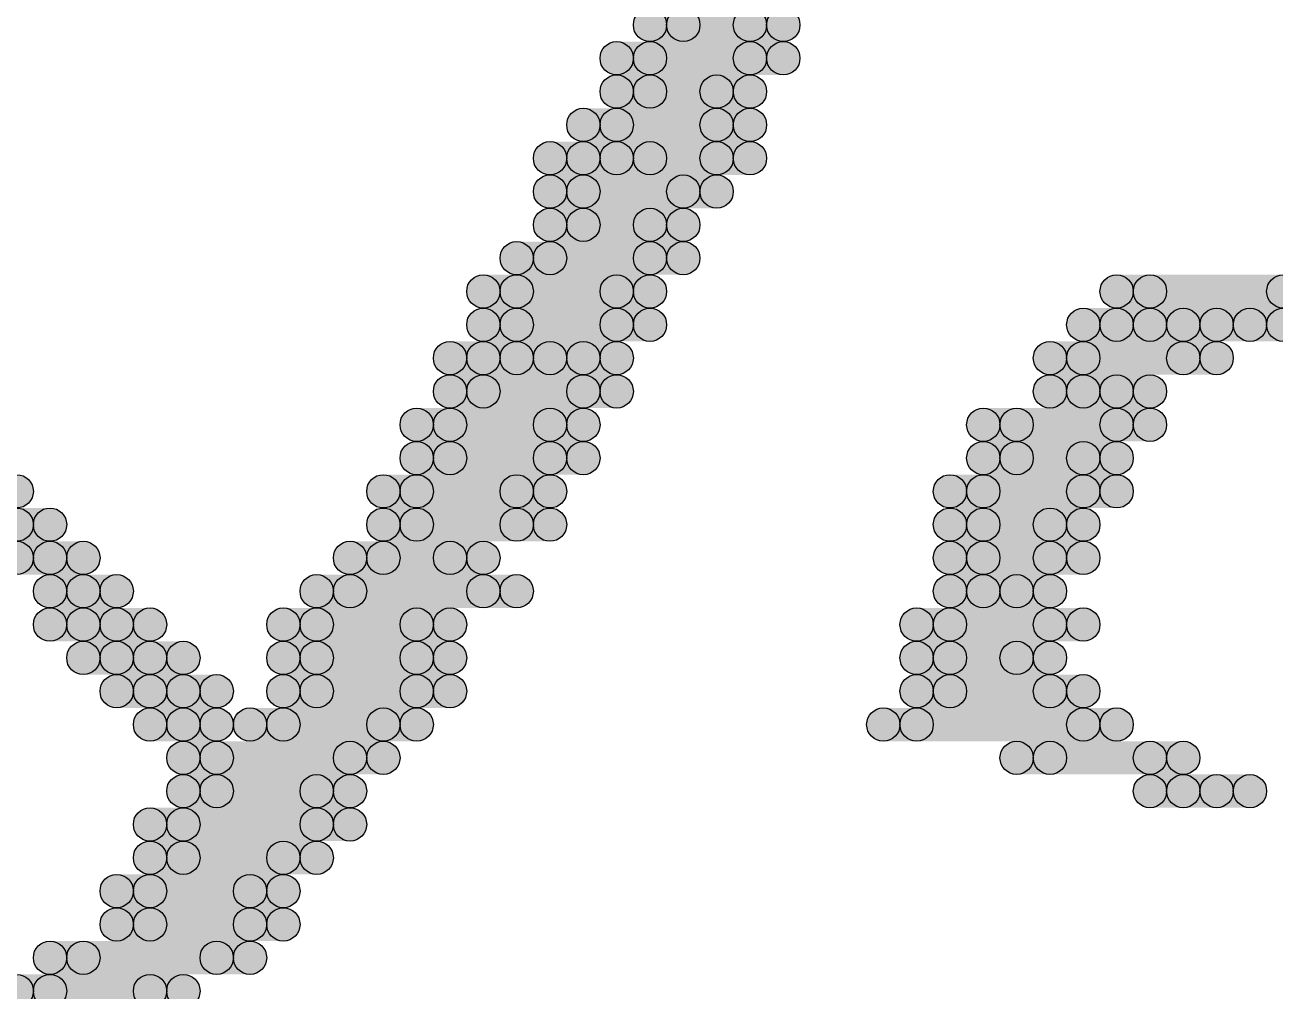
# Model space of a CAD drawing. Header units: millimetres. Extents: x 0 to 137, y 0 to 37.
# Drawn here: x 133.001 to 133.953, y 3.632 to 4.369 of the extents above; entities that cross this region are included whole.
import ezdxf

# ---------------------------------------------------------------- set-up
doc = ezdxf.new("R2010")
doc.units = ezdxf.units.MM
for name, color, linetype in [('KeepOutLayer', 6, 'Continuous'), ('TopLayer', 1, 'Continuous'), ('TopSolder', 216, 'Continuous')]:
    doc.layers.add(name, color=color, linetype=linetype)

msp = doc.modelspace()

# ---------------------------------------------------------------- hatches: boundary and pattern name
at = {"layer": 'TopLayer'}
h = msp.add_hatch(color=1, dxfattribs=at)
edge = h.paths.add_edge_path()
edge.add_arc((133.5024, 4.3688), 0.0127, 0, 360)
for points in [[(133.5024, 4.3561), (133.5024, 4.3815), (133.5786, 4.3815), (133.5786, 4.3561)], [(133.477, 4.3307), (133.477, 4.3561), (133.5786, 4.3561), (133.5786, 4.3307)], [(133.477, 4.3053), (133.477, 4.3307), (133.5532, 4.3307), (133.5532, 4.3053)], [(133.4516, 4.2799), (133.4516, 4.3053), (133.5532, 4.3053), (133.5532, 4.2799)], [(133.4262, 4.2545), (133.4262, 4.2799), (133.4516, 4.2799), (133.4516, 4.2545)], [(133.477, 4.2545), (133.477, 4.2799), (133.5532, 4.2799), (133.5532, 4.2545)], [(133.4262, 4.2291), (133.4262, 4.2545), (133.5278, 4.2545), (133.5278, 4.2291)], [(133.4262, 4.2037), (133.4262, 4.2291), (133.5024, 4.2291), (133.5024, 4.2037)], [(133.4008, 4.1783), (133.4008, 4.2037), (133.5024, 4.2037), (133.5024, 4.1783)], [(133.3754, 4.1529), (133.3754, 4.1783), (133.477, 4.1783), (133.477, 4.1529)], [(133.858, 4.1529), (133.858, 4.1783), (133.985, 4.1783), (133.985, 4.1529)], [(133.3754, 4.1275), (133.3754, 4.1529), (133.477, 4.1529), (133.477, 4.1275)], [(133.8326, 4.1275), (133.8326, 4.1529), (133.858, 4.1529), (133.858, 4.1275)], [(133.8834, 4.1275), (133.8834, 4.1529), (133.9342, 4.1529), (133.9342, 4.1275)], [(133.35, 4.1021), (133.35, 4.1275), (133.3754, 4.1275), (133.3754, 4.1021)], [(133.4008, 4.1021), (133.4008, 4.1275), (133.4516, 4.1275), (133.4516, 4.1021)], [(133.8072, 4.1021), (133.8072, 4.1275), (133.9088, 4.1275), (133.9088, 4.1021)], [(133.35, 4.0767), (133.35, 4.1021), (133.4516, 4.1021), (133.4516, 4.0767)], [(133.8072, 4.0767), (133.8072, 4.1021), (133.858, 4.1021), (133.858, 4.0767)], [(133.3246, 4.0513), (133.3246, 4.0767), (133.4262, 4.0767), (133.4262, 4.0513)], [(133.7564, 4.0513), (133.7564, 4.0767), (133.858, 4.0767), (133.858, 4.0513)], [(133.3246, 4.0259), (133.3246, 4.0513), (133.4262, 4.0513), (133.4262, 4.0259)], [(133.7564, 4.0259), (133.7564, 4.0513), (133.8326, 4.0513), (133.8326, 4.0259)], [(133.2992, 4.0005), (133.2992, 4.0259), (133.4008, 4.0259), (133.4008, 4.0005)], [(133.731, 4.0005), (133.731, 4.0259), (133.8326, 4.0259), (133.8326, 4.0005)], [(132.969, 3.9751), (132.969, 4.0005), (133.0198, 4.0005), (133.0198, 3.9751)], [(133.2992, 3.9751), (133.2992, 4.0005), (133.4008, 4.0005), (133.4008, 3.9751)], [(133.731, 3.9751), (133.731, 4.0005), (133.8072, 4.0005), (133.8072, 3.9751)], [(132.9944, 3.9497), (132.9944, 3.9751), (133.0452, 3.9751), (133.0452, 3.9497)], [(133.2738, 3.9497), (133.2738, 3.9751), (133.35, 3.9751), (133.35, 3.9497)], [(133.731, 3.9497), (133.731, 3.9751), (133.8072, 3.9751), (133.8072, 3.9497)], [(133.0452, 3.9243), (133.0452, 3.9497), (133.0706, 3.9497), (133.0706, 3.9243)], [(133.2484, 3.9243), (133.2484, 3.9497), (133.3754, 3.9497), (133.3754, 3.9243)], [(133.731, 3.9243), (133.731, 3.9497), (133.7818, 3.9497), (133.7818, 3.9243)], [(133.0452, 3.8989), (133.0452, 3.9243), (133.096, 3.9243), (133.096, 3.8989)], [(133.223, 3.8989), (133.223, 3.9243), (133.3246, 3.9243), (133.3246, 3.8989)], [(133.7056, 3.8989), (133.7056, 3.9243), (133.8072, 3.9243), (133.8072, 3.8989)], [(133.0706, 3.8735), (133.0706, 3.8989), (133.1214, 3.8989), (133.1214, 3.8735)], [(133.223, 3.8735), (133.223, 3.8989), (133.3246, 3.8989), (133.3246, 3.8735)], [(133.7056, 3.8735), (133.7056, 3.8989), (133.7818, 3.8989), (133.7818, 3.8735)], [(133.096, 3.8481), (133.096, 3.8735), (133.1468, 3.8735), (133.1468, 3.8481)], [(133.223, 3.8481), (133.223, 3.8735), (133.3246, 3.8735), (133.3246, 3.8481)], [(133.7056, 3.8481), (133.7056, 3.8735), (133.8072, 3.8735), (133.8072, 3.8481)], [(133.1214, 3.8227), (133.1214, 3.8481), (133.1468, 3.8481), (133.1468, 3.8227)], [(133.1976, 3.8227), (133.1976, 3.8481), (133.2992, 3.8481), (133.2992, 3.8227)], [(133.6802, 3.8227), (133.6802, 3.8481), (133.8326, 3.8481), (133.8326, 3.8227)], [(133.1468, 3.7973), (133.1468, 3.8227), (133.2738, 3.8227), (133.2738, 3.7973)], [(133.7818, 3.7973), (133.7818, 3.8227), (133.8834, 3.8227), (133.8834, 3.7973)], [(133.1468, 3.7719), (133.1468, 3.7973), (133.2484, 3.7973), (133.2484, 3.7719)], [(133.8834, 3.7719), (133.8834, 3.7973), (133.9342, 3.7973), (133.9342, 3.7719)], [(133.1214, 3.7465), (133.1214, 3.7719), (133.2484, 3.7719), (133.2484, 3.7465)], [(133.1214, 3.7211), (133.1214, 3.7465), (133.223, 3.7465), (133.223, 3.7211)], [(133.096, 3.6957), (133.096, 3.7211), (133.1976, 3.7211), (133.1976, 3.6957)], [(133.096, 3.6703), (133.096, 3.6957), (133.1976, 3.6957), (133.1976, 3.6703)], [(133.0452, 3.6449), (133.0452, 3.6703), (133.1722, 3.6703), (133.1722, 3.6449)], [(133.0198, 3.6195), (133.0198, 3.6449), (133.1214, 3.6449), (133.1214, 3.6195)]]:
    msp.add_hatch(color=1, dxfattribs=at).paths.add_polyline_path(points)
h = msp.add_hatch(color=1, dxfattribs=at)
edge = h.paths.add_edge_path()
edge.add_arc((133.5786, 4.3688), 0.0127, 0, 360)
h = msp.add_hatch(color=1, dxfattribs=at)
edge = h.paths.add_edge_path()
edge.add_arc((133.477, 4.3434), 0.0127, 0, 360)
h = msp.add_hatch(color=1, dxfattribs=at)
edge = h.paths.add_edge_path()
edge.add_arc((133.5786, 4.3434), 0.0127, 0, 360)
h = msp.add_hatch(color=1, dxfattribs=at)
edge = h.paths.add_edge_path()
edge.add_arc((133.477, 4.318), 0.0127, 0, 360)
h = msp.add_hatch(color=1, dxfattribs=at)
edge = h.paths.add_edge_path()
edge.add_arc((133.5532, 4.318), 0.0127, 0, 360)
h = msp.add_hatch(color=1, dxfattribs=at)
edge = h.paths.add_edge_path()
edge.add_arc((133.4516, 4.2926), 0.0127, 0, 360)
h = msp.add_hatch(color=1, dxfattribs=at)
edge = h.paths.add_edge_path()
edge.add_arc((133.5532, 4.2926), 0.0127, 0, 360)
h = msp.add_hatch(color=1, dxfattribs=at)
edge = h.paths.add_edge_path()
edge.add_arc((133.4262, 4.2672), 0.0127, 0, 360)
h = msp.add_hatch(color=1, dxfattribs=at)
edge = h.paths.add_edge_path()
edge.add_arc((133.4516, 4.2672), 0.0127, 0, 360)
h = msp.add_hatch(color=1, dxfattribs=at)
edge = h.paths.add_edge_path()
edge.add_arc((133.477, 4.2672), 0.0127, 0, 360)
h = msp.add_hatch(color=1, dxfattribs=at)
edge = h.paths.add_edge_path()
edge.add_arc((133.5532, 4.2672), 0.0127, 0, 360)
h = msp.add_hatch(color=1, dxfattribs=at)
edge = h.paths.add_edge_path()
edge.add_arc((133.4262, 4.2418), 0.0127, 0, 360)
h = msp.add_hatch(color=1, dxfattribs=at)
edge = h.paths.add_edge_path()
edge.add_arc((133.5278, 4.2418), 0.0127, 0, 360)
h = msp.add_hatch(color=1, dxfattribs=at)
edge = h.paths.add_edge_path()
edge.add_arc((133.4262, 4.2164), 0.0127, 0, 360)
h = msp.add_hatch(color=1, dxfattribs=at)
edge = h.paths.add_edge_path()
edge.add_arc((133.5024, 4.2164), 0.0127, 0, 360)
h = msp.add_hatch(color=1, dxfattribs=at)
edge = h.paths.add_edge_path()
edge.add_arc((133.4008, 4.191), 0.0127, 0, 360)
h = msp.add_hatch(color=1, dxfattribs=at)
edge = h.paths.add_edge_path()
edge.add_arc((133.5024, 4.191), 0.0127, 0, 360)
h = msp.add_hatch(color=1, dxfattribs=at)
edge = h.paths.add_edge_path()
edge.add_arc((133.3754, 4.1656), 0.0127, 0, 360)
h = msp.add_hatch(color=1, dxfattribs=at)
edge = h.paths.add_edge_path()
edge.add_arc((133.477, 4.1656), 0.0127, 0, 360)
h = msp.add_hatch(color=1, dxfattribs=at)
edge = h.paths.add_edge_path()
edge.add_arc((133.858, 4.1656), 0.0127, 0, 360)
h = msp.add_hatch(color=1, dxfattribs=at)
edge = h.paths.add_edge_path()
edge.add_arc((133.3754, 4.1402), 0.0127, 0, 360)
h = msp.add_hatch(color=1, dxfattribs=at)
edge = h.paths.add_edge_path()
edge.add_arc((133.477, 4.1402), 0.0127, 0, 360)
h = msp.add_hatch(color=1, dxfattribs=at)
edge = h.paths.add_edge_path()
edge.add_arc((133.8326, 4.1402), 0.0127, 0, 360)
h = msp.add_hatch(color=1, dxfattribs=at)
edge = h.paths.add_edge_path()
edge.add_arc((133.858, 4.1402), 0.0127, 0, 360)
h = msp.add_hatch(color=1, dxfattribs=at)
edge = h.paths.add_edge_path()
edge.add_arc((133.8834, 4.1402), 0.0127, 0, 360)
h = msp.add_hatch(color=1, dxfattribs=at)
edge = h.paths.add_edge_path()
edge.add_arc((133.9342, 4.1402), 0.0127, 0, 360)
h = msp.add_hatch(color=1, dxfattribs=at)
edge = h.paths.add_edge_path()
edge.add_arc((133.9596, 4.1402), 0.0127, 0, 360)
h = msp.add_hatch(color=1, dxfattribs=at)
edge = h.paths.add_edge_path()
edge.add_arc((133.35, 4.1148), 0.0127, 0, 360)
h = msp.add_hatch(color=1, dxfattribs=at)
edge = h.paths.add_edge_path()
edge.add_arc((133.3754, 4.1148), 0.0127, 0, 360)
h = msp.add_hatch(color=1, dxfattribs=at)
edge = h.paths.add_edge_path()
edge.add_arc((133.4008, 4.1148), 0.0127, 0, 360)
h = msp.add_hatch(color=1, dxfattribs=at)
edge = h.paths.add_edge_path()
edge.add_arc((133.4516, 4.1148), 0.0127, 0, 360)
h = msp.add_hatch(color=1, dxfattribs=at)
edge = h.paths.add_edge_path()
edge.add_arc((133.8072, 4.1148), 0.0127, 0, 360)
h = msp.add_hatch(color=1, dxfattribs=at)
edge = h.paths.add_edge_path()
edge.add_arc((133.9088, 4.1148), 0.0127, 0, 360)
h = msp.add_hatch(color=1, dxfattribs=at)
edge = h.paths.add_edge_path()
edge.add_arc((133.35, 4.0894), 0.0127, 0, 360)
h = msp.add_hatch(color=1, dxfattribs=at)
edge = h.paths.add_edge_path()
edge.add_arc((133.4516, 4.0894), 0.0127, 0, 360)
h = msp.add_hatch(color=1, dxfattribs=at)
edge = h.paths.add_edge_path()
edge.add_arc((133.8072, 4.0894), 0.0127, 0, 360)
h = msp.add_hatch(color=1, dxfattribs=at)
edge = h.paths.add_edge_path()
edge.add_arc((133.858, 4.0894), 0.0127, 0, 360)
h = msp.add_hatch(color=1, dxfattribs=at)
edge = h.paths.add_edge_path()
edge.add_arc((133.3246, 4.064), 0.0127, 0, 360)
h = msp.add_hatch(color=1, dxfattribs=at)
edge = h.paths.add_edge_path()
edge.add_arc((133.4262, 4.064), 0.0127, 0, 360)
h = msp.add_hatch(color=1, dxfattribs=at)
edge = h.paths.add_edge_path()
edge.add_arc((133.7564, 4.064), 0.0127, 0, 360)
h = msp.add_hatch(color=1, dxfattribs=at)
edge = h.paths.add_edge_path()
edge.add_arc((133.858, 4.064), 0.0127, 0, 360)
h = msp.add_hatch(color=1, dxfattribs=at)
edge = h.paths.add_edge_path()
edge.add_arc((133.3246, 4.0386), 0.0127, 0, 360)
h = msp.add_hatch(color=1, dxfattribs=at)
edge = h.paths.add_edge_path()
edge.add_arc((133.4262, 4.0386), 0.0127, 0, 360)
h = msp.add_hatch(color=1, dxfattribs=at)
edge = h.paths.add_edge_path()
edge.add_arc((133.7564, 4.0386), 0.0127, 0, 360)
h = msp.add_hatch(color=1, dxfattribs=at)
edge = h.paths.add_edge_path()
edge.add_arc((133.8326, 4.0386), 0.0127, 0, 360)
h = msp.add_hatch(color=1, dxfattribs=at)
edge = h.paths.add_edge_path()
edge.add_arc((132.9944, 4.0132), 0.0127, 0, 360)
h = msp.add_hatch(color=1, dxfattribs=at)
edge = h.paths.add_edge_path()
edge.add_arc((133.2992, 4.0132), 0.0127, 0, 360)
h = msp.add_hatch(color=1, dxfattribs=at)
edge = h.paths.add_edge_path()
edge.add_arc((133.4008, 4.0132), 0.0127, 0, 360)
h = msp.add_hatch(color=1, dxfattribs=at)
edge = h.paths.add_edge_path()
edge.add_arc((133.731, 4.0132), 0.0127, 0, 360)
h = msp.add_hatch(color=1, dxfattribs=at)
edge = h.paths.add_edge_path()
edge.add_arc((133.8326, 4.0132), 0.0127, 0, 360)
h = msp.add_hatch(color=1, dxfattribs=at)
edge = h.paths.add_edge_path()
edge.add_arc((133.0198, 3.9878), 0.0127, 0, 360)
h = msp.add_hatch(color=1, dxfattribs=at)
edge = h.paths.add_edge_path()
edge.add_arc((133.2992, 3.9878), 0.0127, 0, 360)
h = msp.add_hatch(color=1, dxfattribs=at)
edge = h.paths.add_edge_path()
edge.add_arc((133.4008, 3.9878), 0.0127, 0, 360)
h = msp.add_hatch(color=1, dxfattribs=at)
edge = h.paths.add_edge_path()
edge.add_arc((133.731, 3.9878), 0.0127, 0, 360)
h = msp.add_hatch(color=1, dxfattribs=at)
edge = h.paths.add_edge_path()
edge.add_arc((133.8072, 3.9878), 0.0127, 0, 360)
h = msp.add_hatch(color=1, dxfattribs=at)
edge = h.paths.add_edge_path()
edge.add_arc((132.9944, 3.9624), 0.0127, 0, 360)
h = msp.add_hatch(color=1, dxfattribs=at)
edge = h.paths.add_edge_path()
edge.add_arc((133.0452, 3.9624), 0.0127, 0, 360)
h = msp.add_hatch(color=1, dxfattribs=at)
edge = h.paths.add_edge_path()
edge.add_arc((133.2738, 3.9624), 0.0127, 0, 360)
h = msp.add_hatch(color=1, dxfattribs=at)
edge = h.paths.add_edge_path()
edge.add_arc((133.35, 3.9624), 0.0127, 0, 360)
h = msp.add_hatch(color=1, dxfattribs=at)
edge = h.paths.add_edge_path()
edge.add_arc((133.731, 3.9624), 0.0127, 0, 360)
h = msp.add_hatch(color=1, dxfattribs=at)
edge = h.paths.add_edge_path()
edge.add_arc((133.8072, 3.9624), 0.0127, 0, 360)
h = msp.add_hatch(color=1, dxfattribs=at)
edge = h.paths.add_edge_path()
edge.add_arc((133.0452, 3.937), 0.0127, 0, 360)
h = msp.add_hatch(color=1, dxfattribs=at)
edge = h.paths.add_edge_path()
edge.add_arc((133.0706, 3.937), 0.0127, 0, 360)
h = msp.add_hatch(color=1, dxfattribs=at)
edge = h.paths.add_edge_path()
edge.add_arc((133.2484, 3.937), 0.0127, 0, 360)
h = msp.add_hatch(color=1, dxfattribs=at)
edge = h.paths.add_edge_path()
edge.add_arc((133.3754, 3.937), 0.0127, 0, 360)
h = msp.add_hatch(color=1, dxfattribs=at)
edge = h.paths.add_edge_path()
edge.add_arc((133.731, 3.937), 0.0127, 0, 360)
h = msp.add_hatch(color=1, dxfattribs=at)
edge = h.paths.add_edge_path()
edge.add_arc((133.7818, 3.937), 0.0127, 0, 360)
h = msp.add_hatch(color=1, dxfattribs=at)
edge = h.paths.add_edge_path()
edge.add_arc((133.0452, 3.9116), 0.0127, 0, 360)
h = msp.add_hatch(color=1, dxfattribs=at)
edge = h.paths.add_edge_path()
edge.add_arc((133.096, 3.9116), 0.0127, 0, 360)
h = msp.add_hatch(color=1, dxfattribs=at)
edge = h.paths.add_edge_path()
edge.add_arc((133.223, 3.9116), 0.0127, 0, 360)
h = msp.add_hatch(color=1, dxfattribs=at)
edge = h.paths.add_edge_path()
edge.add_arc((133.3246, 3.9116), 0.0127, 0, 360)
h = msp.add_hatch(color=1, dxfattribs=at)
edge = h.paths.add_edge_path()
edge.add_arc((133.7056, 3.9116), 0.0127, 0, 360)
h = msp.add_hatch(color=1, dxfattribs=at)
edge = h.paths.add_edge_path()
edge.add_arc((133.8072, 3.9116), 0.0127, 0, 360)
h = msp.add_hatch(color=1, dxfattribs=at)
edge = h.paths.add_edge_path()
edge.add_arc((133.0706, 3.8862), 0.0127, 0, 360)
h = msp.add_hatch(color=1, dxfattribs=at)
edge = h.paths.add_edge_path()
edge.add_arc((133.1214, 3.8862), 0.0127, 0, 360)
h = msp.add_hatch(color=1, dxfattribs=at)
edge = h.paths.add_edge_path()
edge.add_arc((133.223, 3.8862), 0.0127, 0, 360)
h = msp.add_hatch(color=1, dxfattribs=at)
edge = h.paths.add_edge_path()
edge.add_arc((133.3246, 3.8862), 0.0127, 0, 360)
h = msp.add_hatch(color=1, dxfattribs=at)
edge = h.paths.add_edge_path()
edge.add_arc((133.7056, 3.8862), 0.0127, 0, 360)
h = msp.add_hatch(color=1, dxfattribs=at)
edge = h.paths.add_edge_path()
edge.add_arc((133.7818, 3.8862), 0.0127, 0, 360)
h = msp.add_hatch(color=1, dxfattribs=at)
edge = h.paths.add_edge_path()
edge.add_arc((133.096, 3.8608), 0.0127, 0, 360)
h = msp.add_hatch(color=1, dxfattribs=at)
edge = h.paths.add_edge_path()
edge.add_arc((133.1468, 3.8608), 0.0127, 0, 360)
h = msp.add_hatch(color=1, dxfattribs=at)
edge = h.paths.add_edge_path()
edge.add_arc((133.223, 3.8608), 0.0127, 0, 360)
h = msp.add_hatch(color=1, dxfattribs=at)
edge = h.paths.add_edge_path()
edge.add_arc((133.3246, 3.8608), 0.0127, 0, 360)
h = msp.add_hatch(color=1, dxfattribs=at)
edge = h.paths.add_edge_path()
edge.add_arc((133.7056, 3.8608), 0.0127, 0, 360)
h = msp.add_hatch(color=1, dxfattribs=at)
edge = h.paths.add_edge_path()
edge.add_arc((133.8072, 3.8608), 0.0127, 0, 360)
h = msp.add_hatch(color=1, dxfattribs=at)
edge = h.paths.add_edge_path()
edge.add_arc((133.1214, 3.8354), 0.0127, 0, 360)
h = msp.add_hatch(color=1, dxfattribs=at)
edge = h.paths.add_edge_path()
edge.add_arc((133.1468, 3.8354), 0.0127, 0, 360)
h = msp.add_hatch(color=1, dxfattribs=at)
edge = h.paths.add_edge_path()
edge.add_arc((133.1976, 3.8354), 0.0127, 0, 360)
h = msp.add_hatch(color=1, dxfattribs=at)
edge = h.paths.add_edge_path()
edge.add_arc((133.2992, 3.8354), 0.0127, 0, 360)
h = msp.add_hatch(color=1, dxfattribs=at)
edge = h.paths.add_edge_path()
edge.add_arc((133.6802, 3.8354), 0.0127, 0, 360)
h = msp.add_hatch(color=1, dxfattribs=at)
edge = h.paths.add_edge_path()
edge.add_arc((133.8326, 3.8354), 0.0127, 0, 360)
h = msp.add_hatch(color=1, dxfattribs=at)
edge = h.paths.add_edge_path()
edge.add_arc((133.1468, 3.81), 0.0127, 0, 360)
h = msp.add_hatch(color=1, dxfattribs=at)
edge = h.paths.add_edge_path()
edge.add_arc((133.2738, 3.81), 0.0127, 0, 360)
h = msp.add_hatch(color=1, dxfattribs=at)
edge = h.paths.add_edge_path()
edge.add_arc((133.7818, 3.81), 0.0127, 0, 360)
h = msp.add_hatch(color=1, dxfattribs=at)
edge = h.paths.add_edge_path()
edge.add_arc((133.8834, 3.81), 0.0127, 0, 360)
h = msp.add_hatch(color=1, dxfattribs=at)
edge = h.paths.add_edge_path()
edge.add_arc((133.1468, 3.7846), 0.0127, 0, 360)
h = msp.add_hatch(color=1, dxfattribs=at)
edge = h.paths.add_edge_path()
edge.add_arc((133.2484, 3.7846), 0.0127, 0, 360)
h = msp.add_hatch(color=1, dxfattribs=at)
edge = h.paths.add_edge_path()
edge.add_arc((133.8834, 3.7846), 0.0127, 0, 360)
h = msp.add_hatch(color=1, dxfattribs=at)
edge = h.paths.add_edge_path()
edge.add_arc((133.9342, 3.7846), 0.0127, 0, 360)
h = msp.add_hatch(color=1, dxfattribs=at)
edge = h.paths.add_edge_path()
edge.add_arc((133.1214, 3.7592), 0.0127, 0, 360)
h = msp.add_hatch(color=1, dxfattribs=at)
edge = h.paths.add_edge_path()
edge.add_arc((133.2484, 3.7592), 0.0127, 0, 360)
h = msp.add_hatch(color=1, dxfattribs=at)
edge = h.paths.add_edge_path()
edge.add_arc((133.1214, 3.7338), 0.0127, 0, 360)
h = msp.add_hatch(color=1, dxfattribs=at)
edge = h.paths.add_edge_path()
edge.add_arc((133.223, 3.7338), 0.0127, 0, 360)
h = msp.add_hatch(color=1, dxfattribs=at)
edge = h.paths.add_edge_path()
edge.add_arc((133.096, 3.7084), 0.0127, 0, 360)
h = msp.add_hatch(color=1, dxfattribs=at)
edge = h.paths.add_edge_path()
edge.add_arc((133.1976, 3.7084), 0.0127, 0, 360)
h = msp.add_hatch(color=1, dxfattribs=at)
edge = h.paths.add_edge_path()
edge.add_arc((133.096, 3.683), 0.0127, 0, 360)
h = msp.add_hatch(color=1, dxfattribs=at)
edge = h.paths.add_edge_path()
edge.add_arc((133.1976, 3.683), 0.0127, 0, 360)
h = msp.add_hatch(color=1, dxfattribs=at)
edge = h.paths.add_edge_path()
edge.add_arc((133.0452, 3.6576), 0.0127, 0, 360)
h = msp.add_hatch(color=1, dxfattribs=at)
edge = h.paths.add_edge_path()
edge.add_arc((133.1722, 3.6576), 0.0127, 0, 360)
h = msp.add_hatch(color=1, dxfattribs=at)
edge = h.paths.add_edge_path()
edge.add_arc((133.0198, 3.6322), 0.0127, 0, 360)
h = msp.add_hatch(color=1, dxfattribs=at)
edge = h.paths.add_edge_path()
edge.add_arc((133.1214, 3.6322), 0.0127, 0, 360)
at = {"layer": 'TopSolder'}
h = msp.add_hatch(color=216, dxfattribs=at)
edge = h.paths.add_edge_path()
edge.add_arc((133.477, 4.3688), 0.0127, 0, 360)
for points in [[(133.477, 4.3561), (133.477, 4.3815), (133.5532, 4.3815), (133.5532, 4.3561)], [(133.4516, 4.3307), (133.4516, 4.3561), (133.5532, 4.3561), (133.5532, 4.3307)], [(133.4516, 4.3053), (133.4516, 4.3307), (133.5278, 4.3307), (133.5278, 4.3053)], [(133.4262, 4.2799), (133.4262, 4.3053), (133.5278, 4.3053), (133.5278, 4.2799)], [(133.4008, 4.2545), (133.4008, 4.2799), (133.4262, 4.2799), (133.4262, 4.2545)], [(133.4516, 4.2545), (133.4516, 4.2799), (133.5278, 4.2799), (133.5278, 4.2545)], [(133.4008, 4.2291), (133.4008, 4.2545), (133.5024, 4.2545), (133.5024, 4.2291)], [(133.4008, 4.2037), (133.4008, 4.2291), (133.477, 4.2291), (133.477, 4.2037)], [(133.3754, 4.1783), (133.3754, 4.2037), (133.477, 4.2037), (133.477, 4.1783)], [(133.35, 4.1529), (133.35, 4.1783), (133.4516, 4.1783), (133.4516, 4.1529)], [(133.8326, 4.1529), (133.8326, 4.1783), (133.9596, 4.1783), (133.9596, 4.1529)], [(133.35, 4.1275), (133.35, 4.1529), (133.4516, 4.1529), (133.4516, 4.1275)], [(133.8072, 4.1275), (133.8072, 4.1529), (133.8326, 4.1529), (133.8326, 4.1275)], [(133.858, 4.1275), (133.858, 4.1529), (133.9088, 4.1529), (133.9088, 4.1275)], [(133.9342, 4.1275), (133.9342, 4.1529), (134.0104, 4.1529), (134.0104, 4.1275)], [(133.3246, 4.1021), (133.3246, 4.1275), (133.35, 4.1275), (133.35, 4.1021)], [(133.3754, 4.1021), (133.3754, 4.1275), (133.4262, 4.1275), (133.4262, 4.1021)], [(133.7818, 4.1021), (133.7818, 4.1275), (133.8834, 4.1275), (133.8834, 4.1021)], [(133.3246, 4.0767), (133.3246, 4.1021), (133.4262, 4.1021), (133.4262, 4.0767)], [(133.7818, 4.0767), (133.7818, 4.1021), (133.8326, 4.1021), (133.8326, 4.0767)], [(133.2992, 4.0513), (133.2992, 4.0767), (133.4008, 4.0767), (133.4008, 4.0513)], [(133.731, 4.0513), (133.731, 4.0767), (133.8326, 4.0767), (133.8326, 4.0513)], [(133.2992, 4.0259), (133.2992, 4.0513), (133.4008, 4.0513), (133.4008, 4.0259)], [(133.731, 4.0259), (133.731, 4.0513), (133.8072, 4.0513), (133.8072, 4.0259)], [(133.2738, 4.0005), (133.2738, 4.0259), (133.3754, 4.0259), (133.3754, 4.0005)], [(133.7056, 4.0005), (133.7056, 4.0259), (133.8072, 4.0259), (133.8072, 4.0005)], [(133.2738, 3.9751), (133.2738, 4.0005), (133.3754, 4.0005), (133.3754, 3.9751)], [(133.7056, 3.9751), (133.7056, 4.0005), (133.7818, 4.0005), (133.7818, 3.9751)], [(132.969, 3.9497), (132.969, 3.9751), (133.0198, 3.9751), (133.0198, 3.9497)], [(133.2484, 3.9497), (133.2484, 3.9751), (133.3246, 3.9751), (133.3246, 3.9497)], [(133.7056, 3.9497), (133.7056, 3.9751), (133.7818, 3.9751), (133.7818, 3.9497)], [(133.0198, 3.9243), (133.0198, 3.9497), (133.0452, 3.9497), (133.0452, 3.9243)], [(133.223, 3.9243), (133.223, 3.9497), (133.35, 3.9497), (133.35, 3.9243)], [(133.7056, 3.9243), (133.7056, 3.9497), (133.7564, 3.9497), (133.7564, 3.9243)], [(133.0198, 3.8989), (133.0198, 3.9243), (133.0706, 3.9243), (133.0706, 3.8989)], [(133.1976, 3.8989), (133.1976, 3.9243), (133.2992, 3.9243), (133.2992, 3.8989)], [(133.6802, 3.8989), (133.6802, 3.9243), (133.7818, 3.9243), (133.7818, 3.8989)], [(133.0452, 3.8735), (133.0452, 3.8989), (133.096, 3.8989), (133.096, 3.8735)], [(133.1976, 3.8735), (133.1976, 3.8989), (133.2992, 3.8989), (133.2992, 3.8735)], [(133.6802, 3.8735), (133.6802, 3.8989), (133.7564, 3.8989), (133.7564, 3.8735)], [(133.0706, 3.8481), (133.0706, 3.8735), (133.1214, 3.8735), (133.1214, 3.8481)], [(133.1976, 3.8481), (133.1976, 3.8735), (133.2992, 3.8735), (133.2992, 3.8481)], [(133.6802, 3.8481), (133.6802, 3.8735), (133.7818, 3.8735), (133.7818, 3.8481)], [(133.096, 3.8227), (133.096, 3.8481), (133.1214, 3.8481), (133.1214, 3.8227)], [(133.1722, 3.8227), (133.1722, 3.8481), (133.2738, 3.8481), (133.2738, 3.8227)], [(133.6548, 3.8227), (133.6548, 3.8481), (133.8072, 3.8481), (133.8072, 3.8227)], [(133.1214, 3.7973), (133.1214, 3.8227), (133.2484, 3.8227), (133.2484, 3.7973)], [(133.7564, 3.7973), (133.7564, 3.8227), (133.858, 3.8227), (133.858, 3.7973)], [(133.1214, 3.7719), (133.1214, 3.7973), (133.223, 3.7973), (133.223, 3.7719)], [(133.858, 3.7719), (133.858, 3.7973), (133.9088, 3.7973), (133.9088, 3.7719)], [(133.096, 3.7465), (133.096, 3.7719), (133.223, 3.7719), (133.223, 3.7465)], [(133.096, 3.7211), (133.096, 3.7465), (133.1976, 3.7465), (133.1976, 3.7211)], [(133.0706, 3.6957), (133.0706, 3.7211), (133.1722, 3.7211), (133.1722, 3.6957)], [(133.0706, 3.6703), (133.0706, 3.6957), (133.1722, 3.6957), (133.1722, 3.6703)], [(133.0198, 3.6449), (133.0198, 3.6703), (133.1468, 3.6703), (133.1468, 3.6449)], [(132.9944, 3.6195), (132.9944, 3.6449), (133.096, 3.6449), (133.096, 3.6195)]]:
    msp.add_hatch(color=216, dxfattribs=at).paths.add_polyline_path(points)
h = msp.add_hatch(color=216, dxfattribs=at)
edge = h.paths.add_edge_path()
edge.add_arc((133.5532, 4.3688), 0.0127, 0, 360)
h = msp.add_hatch(color=216, dxfattribs=at)
edge = h.paths.add_edge_path()
edge.add_arc((133.4516, 4.3434), 0.0127, 0, 360)
h = msp.add_hatch(color=216, dxfattribs=at)
edge = h.paths.add_edge_path()
edge.add_arc((133.5532, 4.3434), 0.0127, 0, 360)
h = msp.add_hatch(color=216, dxfattribs=at)
edge = h.paths.add_edge_path()
edge.add_arc((133.4516, 4.318), 0.0127, 0, 360)
h = msp.add_hatch(color=216, dxfattribs=at)
edge = h.paths.add_edge_path()
edge.add_arc((133.5278, 4.318), 0.0127, 0, 360)
h = msp.add_hatch(color=216, dxfattribs=at)
edge = h.paths.add_edge_path()
edge.add_arc((133.4262, 4.2926), 0.0127, 0, 360)
h = msp.add_hatch(color=216, dxfattribs=at)
edge = h.paths.add_edge_path()
edge.add_arc((133.5278, 4.2926), 0.0127, 0, 360)
h = msp.add_hatch(color=216, dxfattribs=at)
edge = h.paths.add_edge_path()
edge.add_arc((133.4008, 4.2672), 0.0127, 0, 360)
h = msp.add_hatch(color=216, dxfattribs=at)
edge = h.paths.add_edge_path()
edge.add_arc((133.4262, 4.2672), 0.0127, 0, 360)
h = msp.add_hatch(color=216, dxfattribs=at)
edge = h.paths.add_edge_path()
edge.add_arc((133.4516, 4.2672), 0.0127, 0, 360)
h = msp.add_hatch(color=216, dxfattribs=at)
edge = h.paths.add_edge_path()
edge.add_arc((133.5278, 4.2672), 0.0127, 0, 360)
h = msp.add_hatch(color=216, dxfattribs=at)
edge = h.paths.add_edge_path()
edge.add_arc((133.4008, 4.2418), 0.0127, 0, 360)
h = msp.add_hatch(color=216, dxfattribs=at)
edge = h.paths.add_edge_path()
edge.add_arc((133.5024, 4.2418), 0.0127, 0, 360)
h = msp.add_hatch(color=216, dxfattribs=at)
edge = h.paths.add_edge_path()
edge.add_arc((133.4008, 4.2164), 0.0127, 0, 360)
h = msp.add_hatch(color=216, dxfattribs=at)
edge = h.paths.add_edge_path()
edge.add_arc((133.477, 4.2164), 0.0127, 0, 360)
h = msp.add_hatch(color=216, dxfattribs=at)
edge = h.paths.add_edge_path()
edge.add_arc((133.3754, 4.191), 0.0127, 0, 360)
h = msp.add_hatch(color=216, dxfattribs=at)
edge = h.paths.add_edge_path()
edge.add_arc((133.477, 4.191), 0.0127, 0, 360)
h = msp.add_hatch(color=216, dxfattribs=at)
edge = h.paths.add_edge_path()
edge.add_arc((133.35, 4.1656), 0.0127, 0, 360)
h = msp.add_hatch(color=216, dxfattribs=at)
edge = h.paths.add_edge_path()
edge.add_arc((133.4516, 4.1656), 0.0127, 0, 360)
h = msp.add_hatch(color=216, dxfattribs=at)
edge = h.paths.add_edge_path()
edge.add_arc((133.8326, 4.1656), 0.0127, 0, 360)
h = msp.add_hatch(color=216, dxfattribs=at)
edge = h.paths.add_edge_path()
edge.add_arc((133.9596, 4.1656), 0.0127, 0, 360)
h = msp.add_hatch(color=216, dxfattribs=at)
edge = h.paths.add_edge_path()
edge.add_arc((133.35, 4.1402), 0.0127, 0, 360)
h = msp.add_hatch(color=216, dxfattribs=at)
edge = h.paths.add_edge_path()
edge.add_arc((133.4516, 4.1402), 0.0127, 0, 360)
h = msp.add_hatch(color=216, dxfattribs=at)
edge = h.paths.add_edge_path()
edge.add_arc((133.8072, 4.1402), 0.0127, 0, 360)
h = msp.add_hatch(color=216, dxfattribs=at)
edge = h.paths.add_edge_path()
edge.add_arc((133.8326, 4.1402), 0.0127, 0, 360)
h = msp.add_hatch(color=216, dxfattribs=at)
edge = h.paths.add_edge_path()
edge.add_arc((133.858, 4.1402), 0.0127, 0, 360)
h = msp.add_hatch(color=216, dxfattribs=at)
edge = h.paths.add_edge_path()
edge.add_arc((133.9088, 4.1402), 0.0127, 0, 360)
h = msp.add_hatch(color=216, dxfattribs=at)
edge = h.paths.add_edge_path()
edge.add_arc((133.9342, 4.1402), 0.0127, 0, 360)
h = msp.add_hatch(color=216, dxfattribs=at)
edge = h.paths.add_edge_path()
edge.add_arc((133.3246, 4.1148), 0.0127, 0, 360)
h = msp.add_hatch(color=216, dxfattribs=at)
edge = h.paths.add_edge_path()
edge.add_arc((133.35, 4.1148), 0.0127, 0, 360)
h = msp.add_hatch(color=216, dxfattribs=at)
edge = h.paths.add_edge_path()
edge.add_arc((133.3754, 4.1148), 0.0127, 0, 360)
h = msp.add_hatch(color=216, dxfattribs=at)
edge = h.paths.add_edge_path()
edge.add_arc((133.4262, 4.1148), 0.0127, 0, 360)
h = msp.add_hatch(color=216, dxfattribs=at)
edge = h.paths.add_edge_path()
edge.add_arc((133.7818, 4.1148), 0.0127, 0, 360)
h = msp.add_hatch(color=216, dxfattribs=at)
edge = h.paths.add_edge_path()
edge.add_arc((133.8834, 4.1148), 0.0127, 0, 360)
h = msp.add_hatch(color=216, dxfattribs=at)
edge = h.paths.add_edge_path()
edge.add_arc((133.3246, 4.0894), 0.0127, 0, 360)
h = msp.add_hatch(color=216, dxfattribs=at)
edge = h.paths.add_edge_path()
edge.add_arc((133.4262, 4.0894), 0.0127, 0, 360)
h = msp.add_hatch(color=216, dxfattribs=at)
edge = h.paths.add_edge_path()
edge.add_arc((133.7818, 4.0894), 0.0127, 0, 360)
h = msp.add_hatch(color=216, dxfattribs=at)
edge = h.paths.add_edge_path()
edge.add_arc((133.8326, 4.0894), 0.0127, 0, 360)
h = msp.add_hatch(color=216, dxfattribs=at)
edge = h.paths.add_edge_path()
edge.add_arc((133.2992, 4.064), 0.0127, 0, 360)
h = msp.add_hatch(color=216, dxfattribs=at)
edge = h.paths.add_edge_path()
edge.add_arc((133.4008, 4.064), 0.0127, 0, 360)
h = msp.add_hatch(color=216, dxfattribs=at)
edge = h.paths.add_edge_path()
edge.add_arc((133.731, 4.064), 0.0127, 0, 360)
h = msp.add_hatch(color=216, dxfattribs=at)
edge = h.paths.add_edge_path()
edge.add_arc((133.8326, 4.064), 0.0127, 0, 360)
h = msp.add_hatch(color=216, dxfattribs=at)
edge = h.paths.add_edge_path()
edge.add_arc((133.2992, 4.0386), 0.0127, 0, 360)
h = msp.add_hatch(color=216, dxfattribs=at)
edge = h.paths.add_edge_path()
edge.add_arc((133.4008, 4.0386), 0.0127, 0, 360)
h = msp.add_hatch(color=216, dxfattribs=at)
edge = h.paths.add_edge_path()
edge.add_arc((133.731, 4.0386), 0.0127, 0, 360)
h = msp.add_hatch(color=216, dxfattribs=at)
edge = h.paths.add_edge_path()
edge.add_arc((133.8072, 4.0386), 0.0127, 0, 360)
h = msp.add_hatch(color=216, dxfattribs=at)
edge = h.paths.add_edge_path()
edge.add_arc((133.2738, 4.0132), 0.0127, 0, 360)
h = msp.add_hatch(color=216, dxfattribs=at)
edge = h.paths.add_edge_path()
edge.add_arc((133.3754, 4.0132), 0.0127, 0, 360)
h = msp.add_hatch(color=216, dxfattribs=at)
edge = h.paths.add_edge_path()
edge.add_arc((133.7056, 4.0132), 0.0127, 0, 360)
h = msp.add_hatch(color=216, dxfattribs=at)
edge = h.paths.add_edge_path()
edge.add_arc((133.8072, 4.0132), 0.0127, 0, 360)
h = msp.add_hatch(color=216, dxfattribs=at)
edge = h.paths.add_edge_path()
edge.add_arc((132.9944, 3.9878), 0.0127, 0, 360)
h = msp.add_hatch(color=216, dxfattribs=at)
edge = h.paths.add_edge_path()
edge.add_arc((133.2738, 3.9878), 0.0127, 0, 360)
h = msp.add_hatch(color=216, dxfattribs=at)
edge = h.paths.add_edge_path()
edge.add_arc((133.3754, 3.9878), 0.0127, 0, 360)
h = msp.add_hatch(color=216, dxfattribs=at)
edge = h.paths.add_edge_path()
edge.add_arc((133.7056, 3.9878), 0.0127, 0, 360)
h = msp.add_hatch(color=216, dxfattribs=at)
edge = h.paths.add_edge_path()
edge.add_arc((133.7818, 3.9878), 0.0127, 0, 360)
h = msp.add_hatch(color=216, dxfattribs=at)
edge = h.paths.add_edge_path()
edge.add_arc((133.0198, 3.9624), 0.0127, 0, 360)
h = msp.add_hatch(color=216, dxfattribs=at)
edge = h.paths.add_edge_path()
edge.add_arc((133.2484, 3.9624), 0.0127, 0, 360)
h = msp.add_hatch(color=216, dxfattribs=at)
edge = h.paths.add_edge_path()
edge.add_arc((133.3246, 3.9624), 0.0127, 0, 360)
h = msp.add_hatch(color=216, dxfattribs=at)
edge = h.paths.add_edge_path()
edge.add_arc((133.7056, 3.9624), 0.0127, 0, 360)
h = msp.add_hatch(color=216, dxfattribs=at)
edge = h.paths.add_edge_path()
edge.add_arc((133.7818, 3.9624), 0.0127, 0, 360)
h = msp.add_hatch(color=216, dxfattribs=at)
edge = h.paths.add_edge_path()
edge.add_arc((133.0198, 3.937), 0.0127, 0, 360)
h = msp.add_hatch(color=216, dxfattribs=at)
edge = h.paths.add_edge_path()
edge.add_arc((133.0452, 3.937), 0.0127, 0, 360)
h = msp.add_hatch(color=216, dxfattribs=at)
edge = h.paths.add_edge_path()
edge.add_arc((133.223, 3.937), 0.0127, 0, 360)
h = msp.add_hatch(color=216, dxfattribs=at)
edge = h.paths.add_edge_path()
edge.add_arc((133.35, 3.937), 0.0127, 0, 360)
h = msp.add_hatch(color=216, dxfattribs=at)
edge = h.paths.add_edge_path()
edge.add_arc((133.7056, 3.937), 0.0127, 0, 360)
h = msp.add_hatch(color=216, dxfattribs=at)
edge = h.paths.add_edge_path()
edge.add_arc((133.7564, 3.937), 0.0127, 0, 360)
h = msp.add_hatch(color=216, dxfattribs=at)
edge = h.paths.add_edge_path()
edge.add_arc((133.0198, 3.9116), 0.0127, 0, 360)
h = msp.add_hatch(color=216, dxfattribs=at)
edge = h.paths.add_edge_path()
edge.add_arc((133.0706, 3.9116), 0.0127, 0, 360)
h = msp.add_hatch(color=216, dxfattribs=at)
edge = h.paths.add_edge_path()
edge.add_arc((133.1976, 3.9116), 0.0127, 0, 360)
h = msp.add_hatch(color=216, dxfattribs=at)
edge = h.paths.add_edge_path()
edge.add_arc((133.2992, 3.9116), 0.0127, 0, 360)
h = msp.add_hatch(color=216, dxfattribs=at)
edge = h.paths.add_edge_path()
edge.add_arc((133.6802, 3.9116), 0.0127, 0, 360)
h = msp.add_hatch(color=216, dxfattribs=at)
edge = h.paths.add_edge_path()
edge.add_arc((133.7818, 3.9116), 0.0127, 0, 360)
h = msp.add_hatch(color=216, dxfattribs=at)
edge = h.paths.add_edge_path()
edge.add_arc((133.0452, 3.8862), 0.0127, 0, 360)
h = msp.add_hatch(color=216, dxfattribs=at)
edge = h.paths.add_edge_path()
edge.add_arc((133.096, 3.8862), 0.0127, 0, 360)
h = msp.add_hatch(color=216, dxfattribs=at)
edge = h.paths.add_edge_path()
edge.add_arc((133.1976, 3.8862), 0.0127, 0, 360)
h = msp.add_hatch(color=216, dxfattribs=at)
edge = h.paths.add_edge_path()
edge.add_arc((133.2992, 3.8862), 0.0127, 0, 360)
h = msp.add_hatch(color=216, dxfattribs=at)
edge = h.paths.add_edge_path()
edge.add_arc((133.6802, 3.8862), 0.0127, 0, 360)
h = msp.add_hatch(color=216, dxfattribs=at)
edge = h.paths.add_edge_path()
edge.add_arc((133.7564, 3.8862), 0.0127, 0, 360)
h = msp.add_hatch(color=216, dxfattribs=at)
edge = h.paths.add_edge_path()
edge.add_arc((133.0706, 3.8608), 0.0127, 0, 360)
h = msp.add_hatch(color=216, dxfattribs=at)
edge = h.paths.add_edge_path()
edge.add_arc((133.1214, 3.8608), 0.0127, 0, 360)
h = msp.add_hatch(color=216, dxfattribs=at)
edge = h.paths.add_edge_path()
edge.add_arc((133.1976, 3.8608), 0.0127, 0, 360)
h = msp.add_hatch(color=216, dxfattribs=at)
edge = h.paths.add_edge_path()
edge.add_arc((133.2992, 3.8608), 0.0127, 0, 360)
h = msp.add_hatch(color=216, dxfattribs=at)
edge = h.paths.add_edge_path()
edge.add_arc((133.6802, 3.8608), 0.0127, 0, 360)
h = msp.add_hatch(color=216, dxfattribs=at)
edge = h.paths.add_edge_path()
edge.add_arc((133.7818, 3.8608), 0.0127, 0, 360)
h = msp.add_hatch(color=216, dxfattribs=at)
edge = h.paths.add_edge_path()
edge.add_arc((133.096, 3.8354), 0.0127, 0, 360)
h = msp.add_hatch(color=216, dxfattribs=at)
edge = h.paths.add_edge_path()
edge.add_arc((133.1214, 3.8354), 0.0127, 0, 360)
h = msp.add_hatch(color=216, dxfattribs=at)
edge = h.paths.add_edge_path()
edge.add_arc((133.1722, 3.8354), 0.0127, 0, 360)
h = msp.add_hatch(color=216, dxfattribs=at)
edge = h.paths.add_edge_path()
edge.add_arc((133.2738, 3.8354), 0.0127, 0, 360)
h = msp.add_hatch(color=216, dxfattribs=at)
edge = h.paths.add_edge_path()
edge.add_arc((133.6548, 3.8354), 0.0127, 0, 360)
h = msp.add_hatch(color=216, dxfattribs=at)
edge = h.paths.add_edge_path()
edge.add_arc((133.8072, 3.8354), 0.0127, 0, 360)
h = msp.add_hatch(color=216, dxfattribs=at)
edge = h.paths.add_edge_path()
edge.add_arc((133.1214, 3.81), 0.0127, 0, 360)
h = msp.add_hatch(color=216, dxfattribs=at)
edge = h.paths.add_edge_path()
edge.add_arc((133.2484, 3.81), 0.0127, 0, 360)
h = msp.add_hatch(color=216, dxfattribs=at)
edge = h.paths.add_edge_path()
edge.add_arc((133.7564, 3.81), 0.0127, 0, 360)
h = msp.add_hatch(color=216, dxfattribs=at)
edge = h.paths.add_edge_path()
edge.add_arc((133.858, 3.81), 0.0127, 0, 360)
h = msp.add_hatch(color=216, dxfattribs=at)
edge = h.paths.add_edge_path()
edge.add_arc((133.1214, 3.7846), 0.0127, 0, 360)
h = msp.add_hatch(color=216, dxfattribs=at)
edge = h.paths.add_edge_path()
edge.add_arc((133.223, 3.7846), 0.0127, 0, 360)
h = msp.add_hatch(color=216, dxfattribs=at)
edge = h.paths.add_edge_path()
edge.add_arc((133.858, 3.7846), 0.0127, 0, 360)
h = msp.add_hatch(color=216, dxfattribs=at)
edge = h.paths.add_edge_path()
edge.add_arc((133.9088, 3.7846), 0.0127, 0, 360)
h = msp.add_hatch(color=216, dxfattribs=at)
edge = h.paths.add_edge_path()
edge.add_arc((133.096, 3.7592), 0.0127, 0, 360)
h = msp.add_hatch(color=216, dxfattribs=at)
edge = h.paths.add_edge_path()
edge.add_arc((133.223, 3.7592), 0.0127, 0, 360)
h = msp.add_hatch(color=216, dxfattribs=at)
edge = h.paths.add_edge_path()
edge.add_arc((133.096, 3.7338), 0.0127, 0, 360)
h = msp.add_hatch(color=216, dxfattribs=at)
edge = h.paths.add_edge_path()
edge.add_arc((133.1976, 3.7338), 0.0127, 0, 360)
h = msp.add_hatch(color=216, dxfattribs=at)
edge = h.paths.add_edge_path()
edge.add_arc((133.0706, 3.7084), 0.0127, 0, 360)
h = msp.add_hatch(color=216, dxfattribs=at)
edge = h.paths.add_edge_path()
edge.add_arc((133.1722, 3.7084), 0.0127, 0, 360)
h = msp.add_hatch(color=216, dxfattribs=at)
edge = h.paths.add_edge_path()
edge.add_arc((133.0706, 3.683), 0.0127, 0, 360)
h = msp.add_hatch(color=216, dxfattribs=at)
edge = h.paths.add_edge_path()
edge.add_arc((133.1722, 3.683), 0.0127, 0, 360)
h = msp.add_hatch(color=216, dxfattribs=at)
edge = h.paths.add_edge_path()
edge.add_arc((133.0198, 3.6576), 0.0127, 0, 360)
h = msp.add_hatch(color=216, dxfattribs=at)
edge = h.paths.add_edge_path()
edge.add_arc((133.1468, 3.6576), 0.0127, 0, 360)
h = msp.add_hatch(color=216, dxfattribs=at)
edge = h.paths.add_edge_path()
edge.add_arc((132.9944, 3.6322), 0.0127, 0, 360)
h = msp.add_hatch(color=216, dxfattribs=at)
edge = h.paths.add_edge_path()
edge.add_arc((133.096, 3.6322), 0.0127, 0, 360)

# ---------------------------------------------------------------- linework, layer by layer
at = {"layer": 'KeepOutLayer', "const_width": 0.254}
msp.add_lwpolyline([(136.398, 3.81, -0.414214), (132.588, 0)], format="xyb", dxfattribs=at)
at = {"layer": 'TopLayer'}
for centre in [(133.5024, 4.3688), (133.5786, 4.3688), (133.477, 4.3434), (133.5786, 4.3434), (133.477, 4.318), (133.5532, 4.318), (133.4516, 4.2926), (133.5532, 4.2926), (133.4262, 4.2672), (133.4516, 4.2672), (133.477, 4.2672), (133.5532, 4.2672), (133.4262, 4.2418), (133.5278, 4.2418), (133.4262, 4.2164), (133.5024, 4.2164), (133.4008, 4.191), (133.5024, 4.191), (133.3754, 4.1656), (133.477, 4.1656), (133.858, 4.1656), (133.3754, 4.1402), (133.477, 4.1402), (133.8326, 4.1402), (133.858, 4.1402), (133.8834, 4.1402), (133.9342, 4.1402), (133.9596, 4.1402), (133.35, 4.1148), (133.3754, 4.1148), (133.4008, 4.1148), (133.4516, 4.1148), (133.8072, 4.1148), (133.9088, 4.1148), (133.35, 4.0894), (133.4516, 4.0894), (133.8072, 4.0894), (133.858, 4.0894), (133.3246, 4.064), (133.4262, 4.064), (133.7564, 4.064), (133.858, 4.064), (133.3246, 4.0386), (133.4262, 4.0386), (133.7564, 4.0386), (133.8326, 4.0386), (132.9944, 4.0132), (133.2992, 4.0132), (133.4008, 4.0132), (133.731, 4.0132), (133.8326, 4.0132), (133.0198, 3.9878), (133.2992, 3.9878), (133.4008, 3.9878), (133.731, 3.9878), (133.8072, 3.9878), (132.9944, 3.9624), (133.0452, 3.9624), (133.2738, 3.9624), (133.35, 3.9624), (133.731, 3.9624), (133.8072, 3.9624), (133.0452, 3.937), (133.0706, 3.937), (133.2484, 3.937), (133.3754, 3.937), (133.731, 3.937), (133.7818, 3.937), (133.0452, 3.9116), (133.096, 3.9116), (133.223, 3.9116), (133.3246, 3.9116), (133.7056, 3.9116), (133.8072, 3.9116), (133.0706, 3.8862), (133.1214, 3.8862), (133.223, 3.8862), (133.3246, 3.8862), (133.7056, 3.8862), (133.7818, 3.8862), (133.096, 3.8608), (133.1468, 3.8608), (133.223, 3.8608), (133.3246, 3.8608), (133.7056, 3.8608), (133.8072, 3.8608), (133.1214, 3.8354), (133.1468, 3.8354), (133.1976, 3.8354), (133.2992, 3.8354), (133.6802, 3.8354), (133.8326, 3.8354), (133.1468, 3.81), (133.2738, 3.81), (133.7818, 3.81), (133.8834, 3.81), (133.1468, 3.7846), (133.2484, 3.7846), (133.8834, 3.7846), (133.9342, 3.7846), (133.1214, 3.7592), (133.2484, 3.7592), (133.1214, 3.7338), (133.223, 3.7338), (133.096, 3.7084), (133.1976, 3.7084), (133.096, 3.683), (133.1976, 3.683), (133.0452, 3.6576), (133.1722, 3.6576), (133.0198, 3.6322), (133.1214, 3.6322)]:
    msp.add_circle(centre, 0.0127, dxfattribs=at)
at = {"layer": 'TopSolder'}
for centre in [(133.477, 4.3688), (133.5532, 4.3688), (133.4516, 4.3434), (133.5532, 4.3434), (133.4516, 4.318), (133.5278, 4.318), (133.4262, 4.2926), (133.5278, 4.2926), (133.4008, 4.2672), (133.4262, 4.2672), (133.4516, 4.2672), (133.5278, 4.2672), (133.4008, 4.2418), (133.5024, 4.2418), (133.4008, 4.2164), (133.477, 4.2164), (133.3754, 4.191), (133.477, 4.191), (133.35, 4.1656), (133.4516, 4.1656), (133.8326, 4.1656), (133.9596, 4.1656), (133.35, 4.1402), (133.4516, 4.1402), (133.8072, 4.1402), (133.8326, 4.1402), (133.858, 4.1402), (133.9088, 4.1402), (133.9342, 4.1402), (133.3246, 4.1148), (133.35, 4.1148), (133.3754, 4.1148), (133.4262, 4.1148), (133.7818, 4.1148), (133.8834, 4.1148), (133.3246, 4.0894), (133.4262, 4.0894), (133.7818, 4.0894), (133.8326, 4.0894), (133.2992, 4.064), (133.4008, 4.064), (133.731, 4.064), (133.8326, 4.064), (133.2992, 4.0386), (133.4008, 4.0386), (133.731, 4.0386), (133.8072, 4.0386), (133.2738, 4.0132), (133.3754, 4.0132), (133.7056, 4.0132), (133.8072, 4.0132), (132.9944, 3.9878), (133.2738, 3.9878), (133.3754, 3.9878), (133.7056, 3.9878), (133.7818, 3.9878), (133.0198, 3.9624), (133.2484, 3.9624), (133.3246, 3.9624), (133.7056, 3.9624), (133.7818, 3.9624), (133.0198, 3.937), (133.0452, 3.937), (133.223, 3.937), (133.35, 3.937), (133.7056, 3.937), (133.7564, 3.937), (133.0198, 3.9116), (133.0706, 3.9116), (133.1976, 3.9116), (133.2992, 3.9116), (133.6802, 3.9116), (133.7818, 3.9116), (133.0452, 3.8862), (133.096, 3.8862), (133.1976, 3.8862), (133.2992, 3.8862), (133.6802, 3.8862), (133.7564, 3.8862), (133.0706, 3.8608), (133.1214, 3.8608), (133.1976, 3.8608), (133.2992, 3.8608), (133.6802, 3.8608), (133.7818, 3.8608), (133.096, 3.8354), (133.1214, 3.8354), (133.1722, 3.8354), (133.2738, 3.8354), (133.6548, 3.8354), (133.8072, 3.8354), (133.1214, 3.81), (133.2484, 3.81), (133.7564, 3.81), (133.858, 3.81), (133.1214, 3.7846), (133.223, 3.7846), (133.858, 3.7846), (133.9088, 3.7846), (133.096, 3.7592), (133.223, 3.7592), (133.096, 3.7338), (133.1976, 3.7338), (133.0706, 3.7084), (133.1722, 3.7084), (133.0706, 3.683), (133.1722, 3.683), (133.0198, 3.6576), (133.1468, 3.6576), (132.9944, 3.6322), (133.096, 3.6322)]:
    msp.add_circle(centre, 0.0127, dxfattribs=at)

doc.saveas('drawing.dxf')
